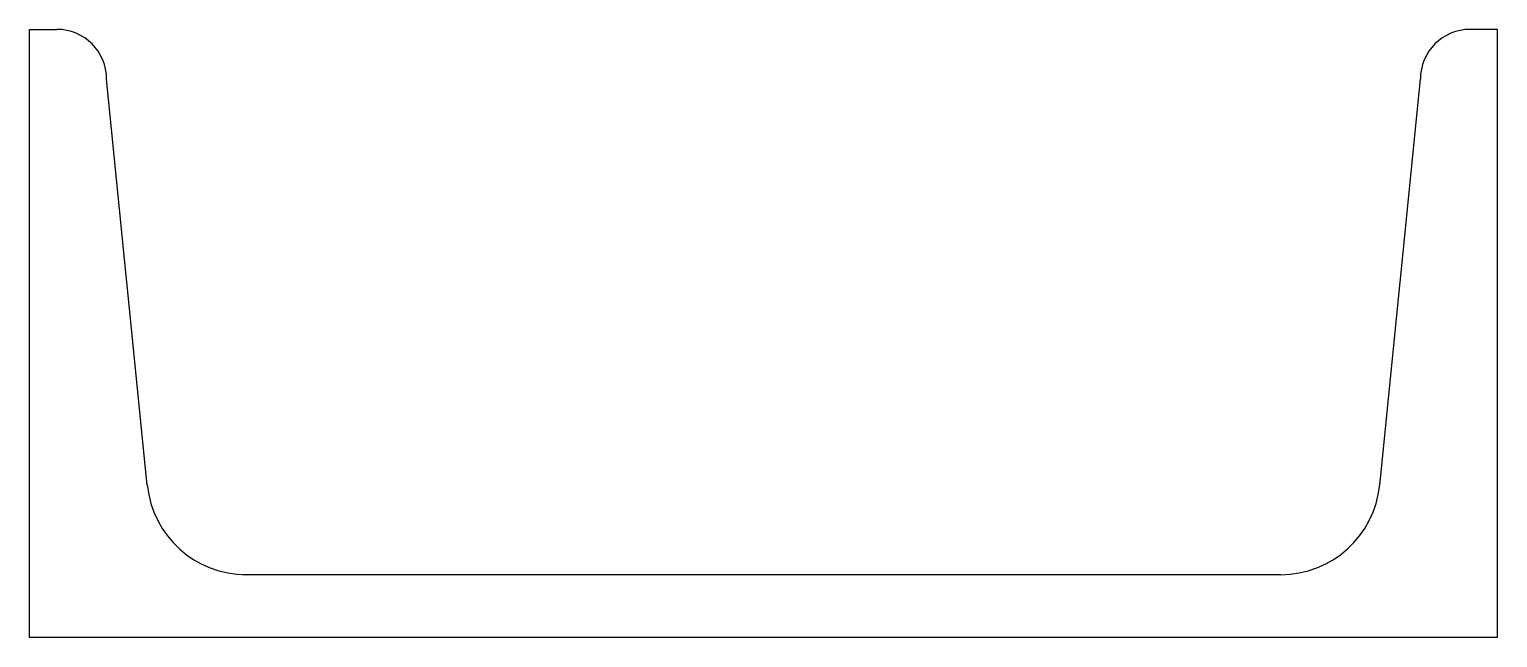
# Model space of a CAD drawing. Header units: metres. Extents: x 0 to 140, y 0 to 58.
import ezdxf

# ---------------------------------------------------------------- set-up
doc = ezdxf.new("R2010")
doc.units = ezdxf.units.M

msp = doc.modelspace()

# ---------------------------------------------------------------- linework, layer by layer
for p, q in [((0, 58), (2.62, 58)), ((0, 0), (0, 58)), ((140, 58), (137.38, 58)), ((140, 0), (140, 58)), ((11.24, 14.55), (7.37, 53.25)), ((128.76, 14.55), (132.63, 53.25)), ((119.3, 6), (20.4, 6)), ((140, 0), (0, 0))]:
    msp.add_line(p, q)
for centre, radius, start, end in [((2.62, 53.25), 4.75, 0, 90), ((137.38, 53.25), 4.75, 90, 180), ((20.7, 15.5), 9.5, 185.71, 270), ((119.3, 15.5), 9.5, 270, 354.29)]:
    msp.add_arc(centre, radius, start, end)

doc.saveas('drawing.dxf')
